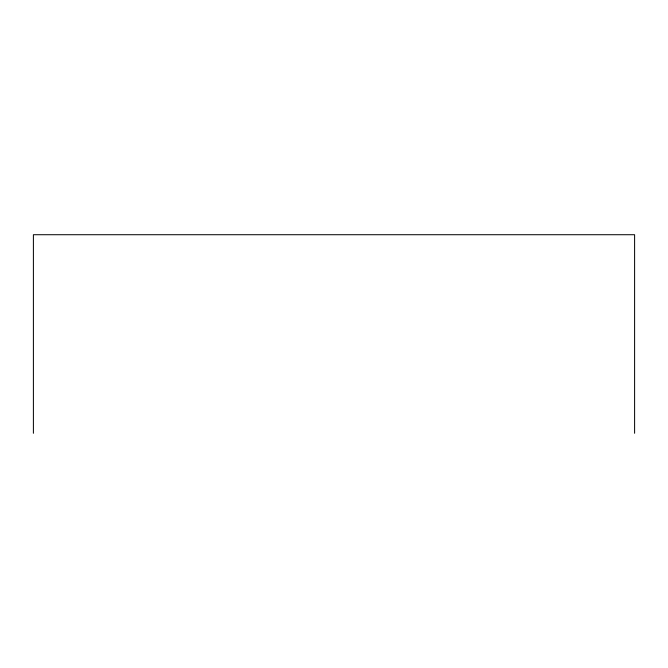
<?xml version="1.0" encoding="UTF-8"?>
<svg xmlns="http://www.w3.org/2000/svg" width="668" height="668" viewBox="0 0 668 668"><rect width="100%" height="100%" fill="white"/><g stroke="black" fill="none" stroke-linecap="round" stroke-linejoin="round"><path stroke-width="1" d="M634.6 433.281L634.6 234.719L33.4 234.719L33.4 433.281"/></g></svg>
